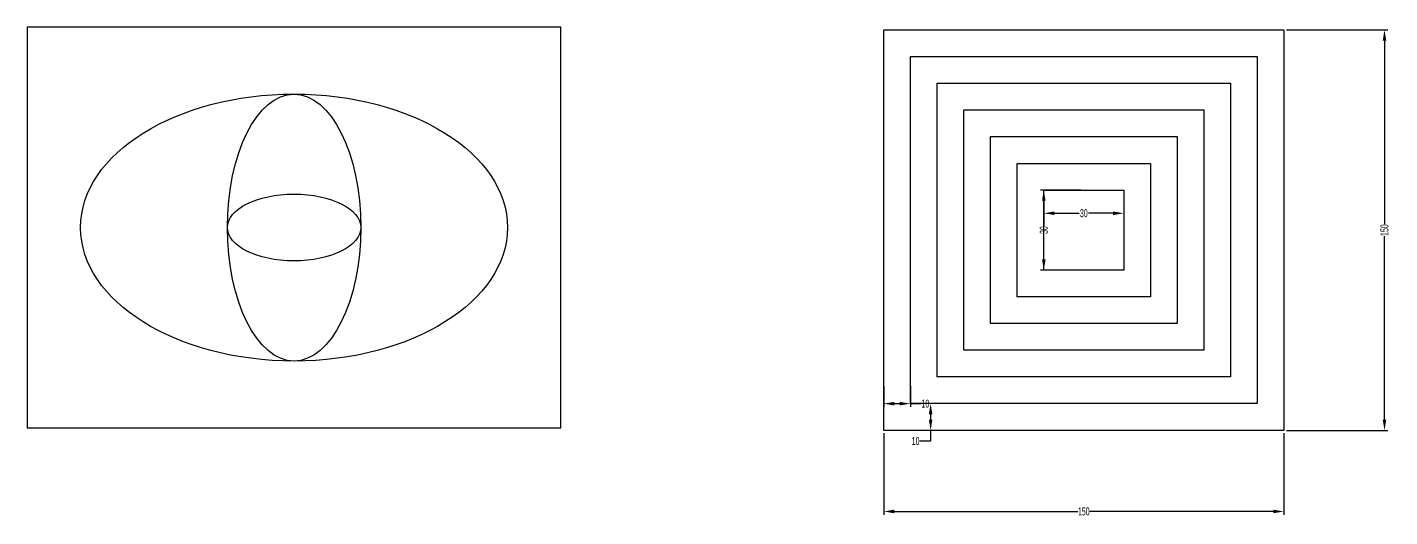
# Model space of a CAD drawing. Header units: millimetres. Extents: x 1568 to 31342, y 459 to 4403.
# Drawn here: x 10906 to 11417, y 504 to 687 of the extents above; entities that cross this region are included whole.
import ezdxf

# ---------------------------------------------------------------- set-up
doc = ezdxf.new("R2010")
doc.units = ezdxf.units.MM
doc.header["$LTSCALE"] = 0.5
doc.layers.add('dim', color=210, linetype='Continuous')
doc.styles.get("Standard").update_dxf_attribs({"font": 'arial.ttf', "width": 0.5})
doc.dimstyles.new('DARSHU2', dxfattribs={"dimtxt": 3, "dimasz": 4, "dimexe": 1.25, "dimexo": 1, "dimtad": 0, "dimtoh": 1, "dimdec": 1, "dimdsep": 46, "dimtxsty": 'Standard', "dimcen": 1, "dimclrd": 6, "dimclre": 6, "dimclrt": 6, "dimadec": 0, "dimazin": 0, "dimtfac": 1, "dimtdec": 1, "dimtofl": 0, "dimtmove": 0, "dimatfit": 3, "dimfxl": 1, "dimtfillclr": 256, "dimlwd": 25, "dimlwe": 25, "dimarcsym": 0})

# ---------------------------------------------------------------- blocks, each defined once
blk = doc.blocks.new('*D608')
at = {"layer": 'Defpoints', "color": 0, "transparency": 16777216}
for p in [(11377.03, 685.85), (11377.03, 535.85), (11414.73, 535.85)]:
    blk.add_point(p, dxfattribs=at)
at = {"layer": 'dim', "color": 6, "linetype": 'Continuous', "lineweight": 25, "transparency": 16777216}
for p, q in [((11378.03, 685.85), (11415.98, 685.85)), ((11414.73, 681.85), (11414.73, 613.06)), ((11414.73, 539.85), (11414.73, 608.64)), ((11378.03, 535.85), (11415.98, 535.85))]:
    blk.add_line(p, q, dxfattribs=at)
at = {"layer": 'dim', "color": 6, "transparency": 16777216}
for points in [[(11414.07, 681.85), (11415.4, 681.85), (11414.73, 685.85)], [(11414.07, 539.85), (11415.4, 539.85), (11414.73, 535.85)]]:
    blk.add_solid(points, dxfattribs=at)
at = {"layer": 'dim', "color": 6, "transparency": 16777216, "insert": (11414.73, 610.85), "char_height": 3, "attachment_point": 5, "rotation": 90}
blk.add_mtext('150', dxfattribs=at)
blk = doc.blocks.new('*D609')
at = {"layer": 'Defpoints', "color": 0, "transparency": 16777216}
for p in [(11227.03, 535.85), (11377.03, 535.85), (11377.03, 505.47)]:
    blk.add_point(p, dxfattribs=at)
at = {"layer": 'dim', "color": 6, "linetype": 'Continuous', "lineweight": 25, "transparency": 16777216}
for p, q in [((11227.03, 534.85), (11227.03, 504.22)), ((11377.03, 534.85), (11377.03, 504.22)), ((11231.03, 505.47), (11299.82, 505.47)), ((11373.03, 505.47), (11304.24, 505.47))]:
    blk.add_line(p, q, dxfattribs=at)
at = {"layer": 'dim', "color": 6, "transparency": 16777216}
for points in [[(11231.03, 506.14), (11231.03, 504.8), (11227.03, 505.47)], [(11373.03, 506.14), (11373.03, 504.8), (11377.03, 505.47)]]:
    blk.add_solid(points, dxfattribs=at)
at = {"layer": 'dim', "color": 6, "transparency": 16777216, "insert": (11302.03, 505.47), "char_height": 3, "attachment_point": 5}
blk.add_mtext('150', dxfattribs=at)
blk = doc.blocks.new('*D610')
at = {"layer": 'Defpoints', "color": 0, "transparency": 16777216}
for p in [(11227.03, 553.54), (11237.03, 553.54), (11237.03, 545.85)]:
    blk.add_point(p, dxfattribs=at)
at = {"layer": 'dim', "color": 6, "linetype": 'Continuous', "lineweight": 25, "transparency": 16777216}
for p, q in [((11227.03, 552.54), (11227.03, 544.6)), ((11237.03, 552.54), (11237.03, 544.6)), ((11231.03, 545.85), (11233.03, 545.85)), ((11237.03, 545.85), (11241.03, 545.85))]:
    blk.add_line(p, q, dxfattribs=at)
at = {"layer": 'dim', "color": 6, "transparency": 16777216}
for points in [[(11231.03, 546.51), (11231.03, 545.18), (11227.03, 545.85)], [(11233.03, 546.51), (11233.03, 545.18), (11237.03, 545.85)]]:
    blk.add_solid(points, dxfattribs=at)
at = {"layer": 'dim', "color": 6, "transparency": 16777216, "insert": (11242.66, 545.85), "char_height": 3, "attachment_point": 5}
blk.add_mtext('10', dxfattribs=at)
blk = doc.blocks.new('*D611')
at = {"layer": 'Defpoints', "color": 0, "transparency": 16777216}
for p in [(11247.03, 545.85), (11244.62, 535.85), (11247.03, 535.85)]:
    blk.add_point(p, dxfattribs=at)
at = {"layer": 'dim', "color": 6, "linetype": 'Continuous', "lineweight": 25, "transparency": 16777216}
for p, q in [((11246.03, 545.85), (11243.37, 545.85)), ((11244.62, 541.85), (11244.62, 539.85)), ((11244.62, 531.85), (11240.62, 531.85)), ((11246.03, 535.85), (11243.37, 535.85)), ((11244.62, 535.85), (11244.62, 531.85))]:
    blk.add_line(p, q, dxfattribs=at)
at = {"layer": 'dim', "color": 6, "transparency": 16777216}
for points in [[(11243.95, 541.85), (11245.28, 541.85), (11244.62, 545.85)], [(11243.95, 539.85), (11245.28, 539.85), (11244.62, 535.85)]]:
    blk.add_solid(points, dxfattribs=at)
at = {"layer": 'dim', "color": 6, "transparency": 16777216, "insert": (11238.99, 531.85), "char_height": 3, "attachment_point": 5}
blk.add_mtext('10', dxfattribs=at)
blk = doc.blocks.new('*D612')
at = {"layer": 'Defpoints', "color": 0, "transparency": 16777216}
for p in [(11302.03, 625.85), (11287.03, 595.85), (11302.03, 595.85)]:
    blk.add_point(p, dxfattribs=at)
at = {"layer": 'dim', "color": 6, "linetype": 'Continuous', "lineweight": 25, "transparency": 16777216}
for p, q in [((11301.03, 625.85), (11285.78, 625.85)), ((11287.03, 621.85), (11287.03, 612.54)), ((11287.03, 599.85), (11287.03, 609.15)), ((11301.03, 595.85), (11285.78, 595.85))]:
    blk.add_line(p, q, dxfattribs=at)
at = {"layer": 'dim', "color": 6, "transparency": 16777216}
for points in [[(11286.37, 621.85), (11287.7, 621.85), (11287.03, 625.85)], [(11286.37, 599.85), (11287.7, 599.85), (11287.03, 595.85)]]:
    blk.add_solid(points, dxfattribs=at)
at = {"layer": 'dim', "color": 6, "transparency": 16777216, "insert": (11287.03, 610.85), "char_height": 3, "attachment_point": 5, "rotation": 90}
blk.add_mtext('30', dxfattribs=at)
blk = doc.blocks.new('*D613')
at = {"layer": 'Defpoints', "color": 0, "transparency": 16777216}
for p in [(11287.03, 617.95), (11317.03, 617.95), (11317.03, 617.16)]:
    blk.add_point(p, dxfattribs=at)
at = {"layer": 'dim', "color": 6, "linetype": 'Continuous', "lineweight": 25, "transparency": 16777216}
for p, q in [((11287.03, 616.95), (11287.03, 615.91)), ((11291.03, 617.16), (11300.34, 617.16)), ((11313.03, 617.16), (11303.73, 617.16)), ((11317.03, 616.95), (11317.03, 615.91))]:
    blk.add_line(p, q, dxfattribs=at)
at = {"layer": 'dim', "color": 6, "transparency": 16777216}
for points in [[(11291.03, 617.83), (11291.03, 616.49), (11287.03, 617.16)], [(11313.03, 617.83), (11313.03, 616.49), (11317.03, 617.16)]]:
    blk.add_solid(points, dxfattribs=at)
at = {"layer": 'dim', "color": 6, "transparency": 16777216, "insert": (11302.03, 617.16), "char_height": 3, "attachment_point": 5}
blk.add_mtext('30', dxfattribs=at)

msp = doc.modelspace()

# ---------------------------------------------------------------- linework, layer by layer
for p, q in [((11106.022, 686.817), (10906.022, 686.817)), ((10906.022, 686.817), (10906.022, 536.817)), ((11106.022, 536.817), (11106.022, 686.817)), ((10906.022, 536.817), (11106.022, 536.817))]:
    msp.add_line(p, q)
for points in [[(11227.032, 685.847), (11377.032, 685.847), (11377.032, 535.847), (11227.032, 535.847)], [(11237.032, 675.847), (11367.032, 675.847), (11367.032, 545.847), (11237.032, 545.847)], [(11247.032, 665.847), (11357.032, 665.847), (11357.032, 555.847), (11247.032, 555.847)], [(11257.032, 655.847), (11347.032, 655.847), (11347.032, 565.847), (11257.032, 565.847)], [(11267.032, 645.847), (11337.032, 645.847), (11337.032, 575.847), (11267.032, 575.847)], [(11277.032, 635.847), (11327.032, 635.847), (11327.032, 585.847), (11277.032, 585.847)], [(11287.032, 625.847), (11317.032, 625.847), (11317.032, 595.847), (11287.032, 595.847)]]:
    msp.add_lwpolyline(points, close=True)
for major_axis, ratio in [((-80, 0), 0.625), ((0, -50), 0.5), ((-25, 0), 0.5)]:
    msp.add_ellipse((11006.022, 611.817), major_axis=major_axis, ratio=ratio)

# ---------------------------------------------------------------- dimensions: what is measured, and where the dimension line sits
at = {"layer": 'dim'}
for base, p1, p2, picture, middle in [((11414.734, 535.847), (11377.032, 685.847), (11377.032, 535.847), '*D608', (11414.734, 610.847)), ((11287.032, 595.847), (11302.032, 625.847), (11302.032, 595.847), '*D612', (11287.032, 610.847)), ((11244.618, 535.847), (11247.032, 545.847), (11247.032, 535.847), '*D611', (11238.992, 531.847))]:
    dim = msp.add_linear_dim(base=base, p1=p1, p2=p2, angle=90, dimstyle='DARSHU2', dxfattribs=at)
    dim.commit()
    dim.dimension.update_dxf_attribs({"geometry": picture, "text_midpoint": middle})
for base, p1, p2, picture, middle in [((11317.032, 617.159), (11287.032, 617.945), (11317.032, 617.945), '*D613', (11302.032, 617.159)), ((11237.032, 545.847), (11227.032, 553.536), (11237.032, 553.536), '*D610', (11242.658, 545.847)), ((11377.032, 505.469), (11227.032, 535.847), (11377.032, 535.847), '*D609', (11302.032, 505.469))]:
    dim = msp.add_linear_dim(base=base, p1=p1, p2=p2, dimstyle='DARSHU2', dxfattribs=at)
    dim.commit()
    dim.dimension.update_dxf_attribs({"geometry": picture, "text_midpoint": middle})

doc.saveas('drawing.dxf')
